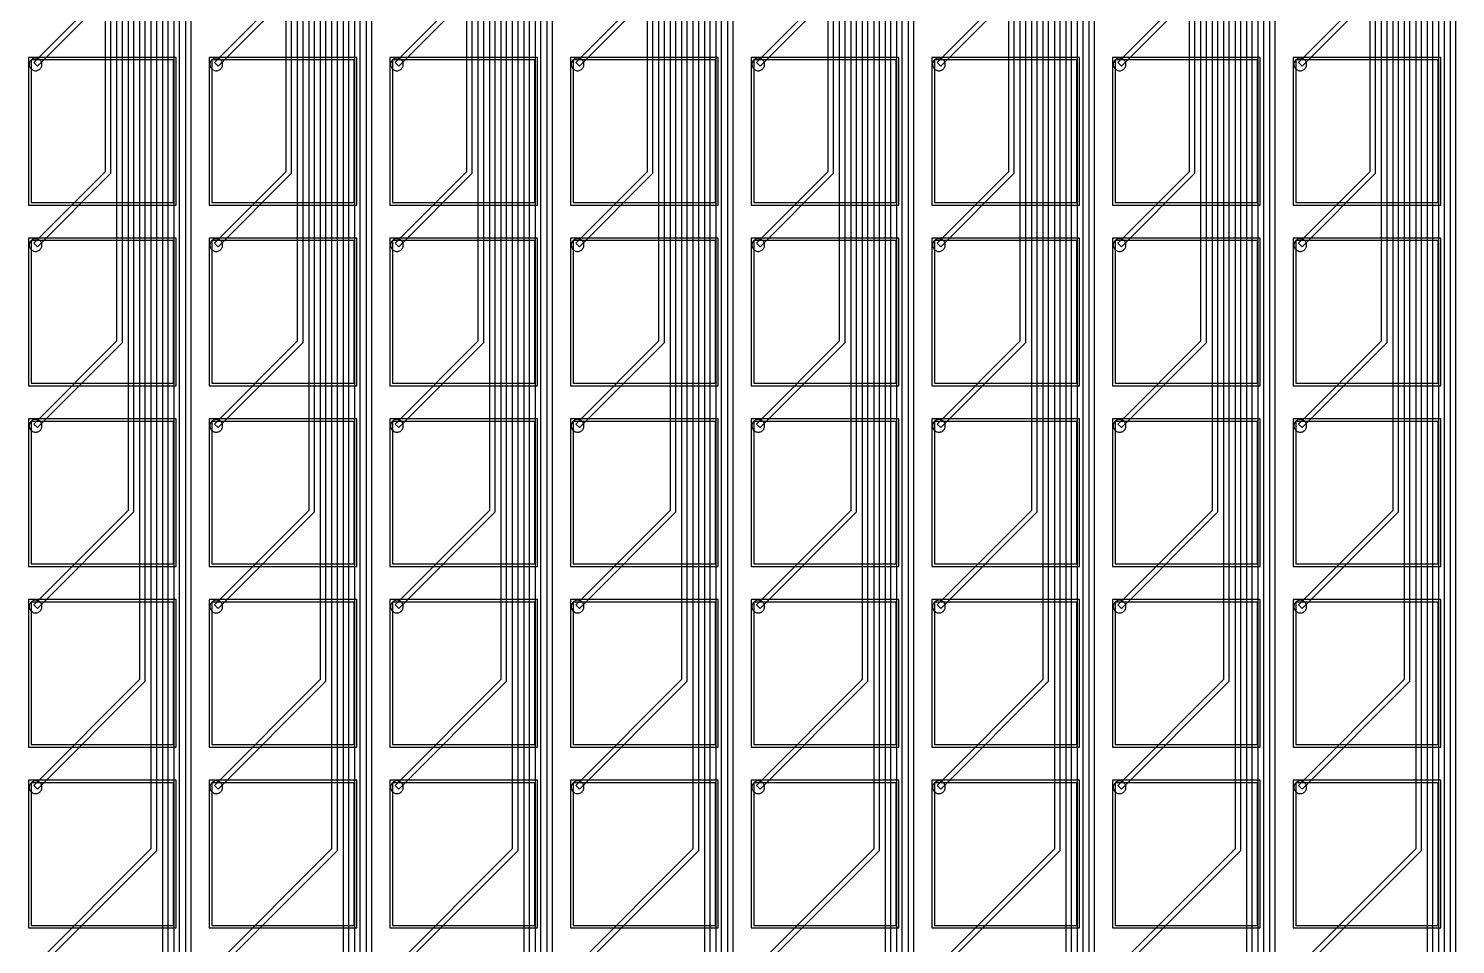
# Model space of a CAD drawing. Header units: metres. Extents: x -515 to 4265, y 201 to 1873.
# Drawn here: x 71 to 632, y 798 to 1158 of the extents above; entities that cross this region are included whole.
import ezdxf

# ---------------------------------------------------------------- set-up
doc = ezdxf.new("R2010")
doc.units = ezdxf.units.M
for name, color, linetype in [('Etching', 1, 'CONTINUOUS'), ('EtchingPad', 2, 'CONTINUOUS'), ('Metal1', 4, 'CONTINUOUS'), ('Metal2', 3, 'CONTINUOUS')]:
    doc.layers.add(name, color=color, linetype=linetype)

msp = doc.modelspace()

# ---------------------------------------------------------------- linework, layer by layer
at = {"layer": 'Etching'}
for points in [[(76.25, 1144.25), (76.23, 1144.58), (76.16, 1144.9), (76.06, 1145.21), (75.92, 1145.5), (75.73, 1145.77), (75.52, 1146.02), (75.27, 1146.23), (75, 1146.42), (74.71, 1146.56), (74.4, 1146.66), (74.08, 1146.73), (73.75, 1146.75), (73.42, 1146.73), (73.1, 1146.66), (72.79, 1146.56), (72.5, 1146.42), (72.23, 1146.23), (71.98, 1146.02), (71.77, 1145.77), (71.58, 1145.5), (71.44, 1145.21), (71.34, 1144.9), (71.27, 1144.58), (71.25, 1144.25), (71.27, 1143.92), (71.34, 1143.6), (71.44, 1143.29), (71.58, 1143), (71.77, 1142.73), (71.98, 1142.48), (72.23, 1142.27), (72.5, 1142.08), (72.79, 1141.94), (73.1, 1141.84), (73.42, 1141.77), (73.75, 1141.75), (74.08, 1141.77), (74.4, 1141.84), (74.71, 1141.94), (75, 1142.08), (75.27, 1142.27), (75.52, 1142.48), (75.73, 1142.73), (75.92, 1143), (76.06, 1143.29), (76.16, 1143.6), (76.23, 1143.92), (76.25, 1144.25)], [(147.25, 1144.25), (147.23, 1144.58), (147.16, 1144.9), (147.06, 1145.21), (146.92, 1145.5), (146.73, 1145.77), (146.52, 1146.02), (146.27, 1146.23), (146, 1146.42), (145.71, 1146.56), (145.4, 1146.66), (145.08, 1146.73), (144.75, 1146.75), (144.42, 1146.73), (144.1, 1146.66), (143.79, 1146.56), (143.5, 1146.42), (143.23, 1146.23), (142.98, 1146.02), (142.77, 1145.77), (142.58, 1145.5), (142.44, 1145.21), (142.34, 1144.9), (142.27, 1144.58), (142.25, 1144.25), (142.27, 1143.92), (142.34, 1143.6), (142.44, 1143.29), (142.58, 1143), (142.77, 1142.73), (142.98, 1142.48), (143.23, 1142.27), (143.5, 1142.08), (143.79, 1141.94), (144.1, 1141.84), (144.42, 1141.77), (144.75, 1141.75), (145.08, 1141.77), (145.4, 1141.84), (145.71, 1141.94), (146, 1142.08), (146.27, 1142.27), (146.52, 1142.48), (146.73, 1142.73), (146.92, 1143), (147.06, 1143.29), (147.16, 1143.6), (147.23, 1143.92), (147.25, 1144.25)], [(218.25, 1144.25), (218.23, 1144.58), (218.16, 1144.9), (218.06, 1145.21), (217.92, 1145.5), (217.73, 1145.77), (217.52, 1146.02), (217.27, 1146.23), (217, 1146.42), (216.71, 1146.56), (216.4, 1146.66), (216.08, 1146.73), (215.75, 1146.75), (215.42, 1146.73), (215.1, 1146.66), (214.79, 1146.56), (214.5, 1146.42), (214.23, 1146.23), (213.98, 1146.02), (213.77, 1145.77), (213.58, 1145.5), (213.44, 1145.21), (213.34, 1144.9), (213.27, 1144.58), (213.25, 1144.25), (213.27, 1143.92), (213.34, 1143.6), (213.44, 1143.29), (213.58, 1143), (213.77, 1142.73), (213.98, 1142.48), (214.23, 1142.27), (214.5, 1142.08), (214.79, 1141.94), (215.1, 1141.84), (215.42, 1141.77), (215.75, 1141.75), (216.08, 1141.77), (216.4, 1141.84), (216.71, 1141.94), (217, 1142.08), (217.27, 1142.27), (217.52, 1142.48), (217.73, 1142.73), (217.92, 1143), (218.06, 1143.29), (218.16, 1143.6), (218.23, 1143.92), (218.25, 1144.25)], [(289.25, 1144.25), (289.23, 1144.58), (289.16, 1144.9), (289.06, 1145.21), (288.92, 1145.5), (288.73, 1145.77), (288.52, 1146.02), (288.27, 1146.23), (288, 1146.42), (287.71, 1146.56), (287.4, 1146.66), (287.08, 1146.73), (286.75, 1146.75), (286.42, 1146.73), (286.1, 1146.66), (285.79, 1146.56), (285.5, 1146.42), (285.23, 1146.23), (284.98, 1146.02), (284.77, 1145.77), (284.58, 1145.5), (284.44, 1145.21), (284.34, 1144.9), (284.27, 1144.58), (284.25, 1144.25), (284.27, 1143.92), (284.34, 1143.6), (284.44, 1143.29), (284.58, 1143), (284.77, 1142.73), (284.98, 1142.48), (285.23, 1142.27), (285.5, 1142.08), (285.79, 1141.94), (286.1, 1141.84), (286.42, 1141.77), (286.75, 1141.75), (287.08, 1141.77), (287.4, 1141.84), (287.71, 1141.94), (288, 1142.08), (288.27, 1142.27), (288.52, 1142.48), (288.73, 1142.73), (288.92, 1143), (289.06, 1143.29), (289.16, 1143.6), (289.23, 1143.92), (289.25, 1144.25)], [(360.25, 1144.25), (360.23, 1144.58), (360.16, 1144.9), (360.06, 1145.21), (359.92, 1145.5), (359.73, 1145.77), (359.52, 1146.02), (359.27, 1146.23), (359, 1146.42), (358.71, 1146.56), (358.4, 1146.66), (358.08, 1146.73), (357.75, 1146.75), (357.42, 1146.73), (357.1, 1146.66), (356.79, 1146.56), (356.5, 1146.42), (356.23, 1146.23), (355.98, 1146.02), (355.77, 1145.77), (355.58, 1145.5), (355.44, 1145.21), (355.34, 1144.9), (355.27, 1144.58), (355.25, 1144.25), (355.27, 1143.92), (355.34, 1143.6), (355.44, 1143.29), (355.58, 1143), (355.77, 1142.73), (355.98, 1142.48), (356.23, 1142.27), (356.5, 1142.08), (356.79, 1141.94), (357.1, 1141.84), (357.42, 1141.77), (357.75, 1141.75), (358.08, 1141.77), (358.4, 1141.84), (358.71, 1141.94), (359, 1142.08), (359.27, 1142.27), (359.52, 1142.48), (359.73, 1142.73), (359.92, 1143), (360.06, 1143.29), (360.16, 1143.6), (360.23, 1143.92), (360.25, 1144.25)], [(431.25, 1144.25), (431.23, 1144.58), (431.16, 1144.9), (431.06, 1145.21), (430.92, 1145.5), (430.73, 1145.77), (430.52, 1146.02), (430.27, 1146.23), (430, 1146.42), (429.71, 1146.56), (429.4, 1146.66), (429.08, 1146.73), (428.75, 1146.75), (428.42, 1146.73), (428.1, 1146.66), (427.79, 1146.56), (427.5, 1146.42), (427.23, 1146.23), (426.98, 1146.02), (426.77, 1145.77), (426.58, 1145.5), (426.44, 1145.21), (426.34, 1144.9), (426.27, 1144.58), (426.25, 1144.25), (426.27, 1143.92), (426.34, 1143.6), (426.44, 1143.29), (426.58, 1143), (426.77, 1142.73), (426.98, 1142.48), (427.23, 1142.27), (427.5, 1142.08), (427.79, 1141.94), (428.1, 1141.84), (428.42, 1141.77), (428.75, 1141.75), (429.08, 1141.77), (429.4, 1141.84), (429.71, 1141.94), (430, 1142.08), (430.27, 1142.27), (430.52, 1142.48), (430.73, 1142.73), (430.92, 1143), (431.06, 1143.29), (431.16, 1143.6), (431.23, 1143.92), (431.25, 1144.25)], [(502.25, 1144.25), (502.23, 1144.58), (502.16, 1144.9), (502.06, 1145.21), (501.92, 1145.5), (501.73, 1145.77), (501.52, 1146.02), (501.27, 1146.23), (501, 1146.42), (500.71, 1146.56), (500.4, 1146.66), (500.08, 1146.73), (499.75, 1146.75), (499.42, 1146.73), (499.1, 1146.66), (498.79, 1146.56), (498.5, 1146.42), (498.23, 1146.23), (497.98, 1146.02), (497.77, 1145.77), (497.58, 1145.5), (497.44, 1145.21), (497.34, 1144.9), (497.27, 1144.58), (497.25, 1144.25), (497.27, 1143.92), (497.34, 1143.6), (497.44, 1143.29), (497.58, 1143), (497.77, 1142.73), (497.98, 1142.48), (498.23, 1142.27), (498.5, 1142.08), (498.79, 1141.94), (499.1, 1141.84), (499.42, 1141.77), (499.75, 1141.75), (500.08, 1141.77), (500.4, 1141.84), (500.71, 1141.94), (501, 1142.08), (501.27, 1142.27), (501.52, 1142.48), (501.73, 1142.73), (501.92, 1143), (502.06, 1143.29), (502.16, 1143.6), (502.23, 1143.92), (502.25, 1144.25)], [(573.25, 1144.25), (573.23, 1144.58), (573.16, 1144.9), (573.06, 1145.21), (572.92, 1145.5), (572.73, 1145.77), (572.52, 1146.02), (572.27, 1146.23), (572, 1146.42), (571.71, 1146.56), (571.4, 1146.66), (571.08, 1146.73), (570.75, 1146.75), (570.42, 1146.73), (570.1, 1146.66), (569.79, 1146.56), (569.5, 1146.42), (569.23, 1146.23), (568.98, 1146.02), (568.77, 1145.77), (568.58, 1145.5), (568.44, 1145.21), (568.34, 1144.9), (568.27, 1144.58), (568.25, 1144.25), (568.27, 1143.92), (568.34, 1143.6), (568.44, 1143.29), (568.58, 1143), (568.77, 1142.73), (568.98, 1142.48), (569.23, 1142.27), (569.5, 1142.08), (569.79, 1141.94), (570.1, 1141.84), (570.42, 1141.77), (570.75, 1141.75), (571.08, 1141.77), (571.4, 1141.84), (571.71, 1141.94), (572, 1142.08), (572.27, 1142.27), (572.52, 1142.48), (572.73, 1142.73), (572.92, 1143), (573.06, 1143.29), (573.16, 1143.6), (573.23, 1143.92), (573.25, 1144.25)], [(76.25, 1073.25), (76.23, 1073.58), (76.16, 1073.9), (76.06, 1074.21), (75.92, 1074.5), (75.73, 1074.77), (75.52, 1075.02), (75.27, 1075.23), (75, 1075.42), (74.71, 1075.56), (74.4, 1075.66), (74.08, 1075.73), (73.75, 1075.75), (73.42, 1075.73), (73.1, 1075.66), (72.79, 1075.56), (72.5, 1075.42), (72.23, 1075.23), (71.98, 1075.02), (71.77, 1074.77), (71.58, 1074.5), (71.44, 1074.21), (71.34, 1073.9), (71.27, 1073.58), (71.25, 1073.25), (71.27, 1072.92), (71.34, 1072.6), (71.44, 1072.29), (71.58, 1072), (71.77, 1071.73), (71.98, 1071.48), (72.23, 1071.27), (72.5, 1071.08), (72.79, 1070.94), (73.1, 1070.84), (73.42, 1070.77), (73.75, 1070.75), (74.08, 1070.77), (74.4, 1070.84), (74.71, 1070.94), (75, 1071.08), (75.27, 1071.27), (75.52, 1071.48), (75.73, 1071.73), (75.92, 1072), (76.06, 1072.29), (76.16, 1072.6), (76.23, 1072.92), (76.25, 1073.25)], [(147.25, 1073.25), (147.23, 1073.58), (147.16, 1073.9), (147.06, 1074.21), (146.92, 1074.5), (146.73, 1074.77), (146.52, 1075.02), (146.27, 1075.23), (146, 1075.42), (145.71, 1075.56), (145.4, 1075.66), (145.08, 1075.73), (144.75, 1075.75), (144.42, 1075.73), (144.1, 1075.66), (143.79, 1075.56), (143.5, 1075.42), (143.23, 1075.23), (142.98, 1075.02), (142.77, 1074.77), (142.58, 1074.5), (142.44, 1074.21), (142.34, 1073.9), (142.27, 1073.58), (142.25, 1073.25), (142.27, 1072.92), (142.34, 1072.6), (142.44, 1072.29), (142.58, 1072), (142.77, 1071.73), (142.98, 1071.48), (143.23, 1071.27), (143.5, 1071.08), (143.79, 1070.94), (144.1, 1070.84), (144.42, 1070.77), (144.75, 1070.75), (145.08, 1070.77), (145.4, 1070.84), (145.71, 1070.94), (146, 1071.08), (146.27, 1071.27), (146.52, 1071.48), (146.73, 1071.73), (146.92, 1072), (147.06, 1072.29), (147.16, 1072.6), (147.23, 1072.92), (147.25, 1073.25)], [(218.25, 1073.25), (218.23, 1073.58), (218.16, 1073.9), (218.06, 1074.21), (217.92, 1074.5), (217.73, 1074.77), (217.52, 1075.02), (217.27, 1075.23), (217, 1075.42), (216.71, 1075.56), (216.4, 1075.66), (216.08, 1075.73), (215.75, 1075.75), (215.42, 1075.73), (215.1, 1075.66), (214.79, 1075.56), (214.5, 1075.42), (214.23, 1075.23), (213.98, 1075.02), (213.77, 1074.77), (213.58, 1074.5), (213.44, 1074.21), (213.34, 1073.9), (213.27, 1073.58), (213.25, 1073.25), (213.27, 1072.92), (213.34, 1072.6), (213.44, 1072.29), (213.58, 1072), (213.77, 1071.73), (213.98, 1071.48), (214.23, 1071.27), (214.5, 1071.08), (214.79, 1070.94), (215.1, 1070.84), (215.42, 1070.77), (215.75, 1070.75), (216.08, 1070.77), (216.4, 1070.84), (216.71, 1070.94), (217, 1071.08), (217.27, 1071.27), (217.52, 1071.48), (217.73, 1071.73), (217.92, 1072), (218.06, 1072.29), (218.16, 1072.6), (218.23, 1072.92), (218.25, 1073.25)], [(289.25, 1073.25), (289.23, 1073.58), (289.16, 1073.9), (289.06, 1074.21), (288.92, 1074.5), (288.73, 1074.77), (288.52, 1075.02), (288.27, 1075.23), (288, 1075.42), (287.71, 1075.56), (287.4, 1075.66), (287.08, 1075.73), (286.75, 1075.75), (286.42, 1075.73), (286.1, 1075.66), (285.79, 1075.56), (285.5, 1075.42), (285.23, 1075.23), (284.98, 1075.02), (284.77, 1074.77), (284.58, 1074.5), (284.44, 1074.21), (284.34, 1073.9), (284.27, 1073.58), (284.25, 1073.25), (284.27, 1072.92), (284.34, 1072.6), (284.44, 1072.29), (284.58, 1072), (284.77, 1071.73), (284.98, 1071.48), (285.23, 1071.27), (285.5, 1071.08), (285.79, 1070.94), (286.1, 1070.84), (286.42, 1070.77), (286.75, 1070.75), (287.08, 1070.77), (287.4, 1070.84), (287.71, 1070.94), (288, 1071.08), (288.27, 1071.27), (288.52, 1071.48), (288.73, 1071.73), (288.92, 1072), (289.06, 1072.29), (289.16, 1072.6), (289.23, 1072.92), (289.25, 1073.25)], [(360.25, 1073.25), (360.23, 1073.58), (360.16, 1073.9), (360.06, 1074.21), (359.92, 1074.5), (359.73, 1074.77), (359.52, 1075.02), (359.27, 1075.23), (359, 1075.42), (358.71, 1075.56), (358.4, 1075.66), (358.08, 1075.73), (357.75, 1075.75), (357.42, 1075.73), (357.1, 1075.66), (356.79, 1075.56), (356.5, 1075.42), (356.23, 1075.23), (355.98, 1075.02), (355.77, 1074.77), (355.58, 1074.5), (355.44, 1074.21), (355.34, 1073.9), (355.27, 1073.58), (355.25, 1073.25), (355.27, 1072.92), (355.34, 1072.6), (355.44, 1072.29), (355.58, 1072), (355.77, 1071.73), (355.98, 1071.48), (356.23, 1071.27), (356.5, 1071.08), (356.79, 1070.94), (357.1, 1070.84), (357.42, 1070.77), (357.75, 1070.75), (358.08, 1070.77), (358.4, 1070.84), (358.71, 1070.94), (359, 1071.08), (359.27, 1071.27), (359.52, 1071.48), (359.73, 1071.73), (359.92, 1072), (360.06, 1072.29), (360.16, 1072.6), (360.23, 1072.92), (360.25, 1073.25)], [(431.25, 1073.25), (431.23, 1073.58), (431.16, 1073.9), (431.06, 1074.21), (430.92, 1074.5), (430.73, 1074.77), (430.52, 1075.02), (430.27, 1075.23), (430, 1075.42), (429.71, 1075.56), (429.4, 1075.66), (429.08, 1075.73), (428.75, 1075.75), (428.42, 1075.73), (428.1, 1075.66), (427.79, 1075.56), (427.5, 1075.42), (427.23, 1075.23), (426.98, 1075.02), (426.77, 1074.77), (426.58, 1074.5), (426.44, 1074.21), (426.34, 1073.9), (426.27, 1073.58), (426.25, 1073.25), (426.27, 1072.92), (426.34, 1072.6), (426.44, 1072.29), (426.58, 1072), (426.77, 1071.73), (426.98, 1071.48), (427.23, 1071.27), (427.5, 1071.08), (427.79, 1070.94), (428.1, 1070.84), (428.42, 1070.77), (428.75, 1070.75), (429.08, 1070.77), (429.4, 1070.84), (429.71, 1070.94), (430, 1071.08), (430.27, 1071.27), (430.52, 1071.48), (430.73, 1071.73), (430.92, 1072), (431.06, 1072.29), (431.16, 1072.6), (431.23, 1072.92), (431.25, 1073.25)], [(502.25, 1073.25), (502.23, 1073.58), (502.16, 1073.9), (502.06, 1074.21), (501.92, 1074.5), (501.73, 1074.77), (501.52, 1075.02), (501.27, 1075.23), (501, 1075.42), (500.71, 1075.56), (500.4, 1075.66), (500.08, 1075.73), (499.75, 1075.75), (499.42, 1075.73), (499.1, 1075.66), (498.79, 1075.56), (498.5, 1075.42), (498.23, 1075.23), (497.98, 1075.02), (497.77, 1074.77), (497.58, 1074.5), (497.44, 1074.21), (497.34, 1073.9), (497.27, 1073.58), (497.25, 1073.25), (497.27, 1072.92), (497.34, 1072.6), (497.44, 1072.29), (497.58, 1072), (497.77, 1071.73), (497.98, 1071.48), (498.23, 1071.27), (498.5, 1071.08), (498.79, 1070.94), (499.1, 1070.84), (499.42, 1070.77), (499.75, 1070.75), (500.08, 1070.77), (500.4, 1070.84), (500.71, 1070.94), (501, 1071.08), (501.27, 1071.27), (501.52, 1071.48), (501.73, 1071.73), (501.92, 1072), (502.06, 1072.29), (502.16, 1072.6), (502.23, 1072.92), (502.25, 1073.25)], [(573.25, 1073.25), (573.23, 1073.58), (573.16, 1073.9), (573.06, 1074.21), (572.92, 1074.5), (572.73, 1074.77), (572.52, 1075.02), (572.27, 1075.23), (572, 1075.42), (571.71, 1075.56), (571.4, 1075.66), (571.08, 1075.73), (570.75, 1075.75), (570.42, 1075.73), (570.1, 1075.66), (569.79, 1075.56), (569.5, 1075.42), (569.23, 1075.23), (568.98, 1075.02), (568.77, 1074.77), (568.58, 1074.5), (568.44, 1074.21), (568.34, 1073.9), (568.27, 1073.58), (568.25, 1073.25), (568.27, 1072.92), (568.34, 1072.6), (568.44, 1072.29), (568.58, 1072), (568.77, 1071.73), (568.98, 1071.48), (569.23, 1071.27), (569.5, 1071.08), (569.79, 1070.94), (570.1, 1070.84), (570.42, 1070.77), (570.75, 1070.75), (571.08, 1070.77), (571.4, 1070.84), (571.71, 1070.94), (572, 1071.08), (572.27, 1071.27), (572.52, 1071.48), (572.73, 1071.73), (572.92, 1072), (573.06, 1072.29), (573.16, 1072.6), (573.23, 1072.92), (573.25, 1073.25)], [(76.25, 1002.25), (76.23, 1002.58), (76.16, 1002.9), (76.06, 1003.21), (75.92, 1003.5), (75.73, 1003.77), (75.52, 1004.02), (75.27, 1004.23), (75, 1004.42), (74.71, 1004.56), (74.4, 1004.66), (74.08, 1004.73), (73.75, 1004.75), (73.42, 1004.73), (73.1, 1004.66), (72.79, 1004.56), (72.5, 1004.42), (72.23, 1004.23), (71.98, 1004.02), (71.77, 1003.77), (71.58, 1003.5), (71.44, 1003.21), (71.34, 1002.9), (71.27, 1002.58), (71.25, 1002.25), (71.27, 1001.92), (71.34, 1001.6), (71.44, 1001.29), (71.58, 1001), (71.77, 1000.73), (71.98, 1000.48), (72.23, 1000.27), (72.5, 1000.08), (72.79, 999.94), (73.1, 999.84), (73.42, 999.77), (73.75, 999.75), (74.08, 999.77), (74.4, 999.84), (74.71, 999.94), (75, 1000.08), (75.27, 1000.27), (75.52, 1000.48), (75.73, 1000.73), (75.92, 1001), (76.06, 1001.29), (76.16, 1001.6), (76.23, 1001.92), (76.25, 1002.25)], [(147.25, 1002.25), (147.23, 1002.58), (147.16, 1002.9), (147.06, 1003.21), (146.92, 1003.5), (146.73, 1003.77), (146.52, 1004.02), (146.27, 1004.23), (146, 1004.42), (145.71, 1004.56), (145.4, 1004.66), (145.08, 1004.73), (144.75, 1004.75), (144.42, 1004.73), (144.1, 1004.66), (143.79, 1004.56), (143.5, 1004.42), (143.23, 1004.23), (142.98, 1004.02), (142.77, 1003.77), (142.58, 1003.5), (142.44, 1003.21), (142.34, 1002.9), (142.27, 1002.58), (142.25, 1002.25), (142.27, 1001.92), (142.34, 1001.6), (142.44, 1001.29), (142.58, 1001), (142.77, 1000.73), (142.98, 1000.48), (143.23, 1000.27), (143.5, 1000.08), (143.79, 999.94), (144.1, 999.84), (144.42, 999.77), (144.75, 999.75), (145.08, 999.77), (145.4, 999.84), (145.71, 999.94), (146, 1000.08), (146.27, 1000.27), (146.52, 1000.48), (146.73, 1000.73), (146.92, 1001), (147.06, 1001.29), (147.16, 1001.6), (147.23, 1001.92), (147.25, 1002.25)], [(218.25, 1002.25), (218.23, 1002.58), (218.16, 1002.9), (218.06, 1003.21), (217.92, 1003.5), (217.73, 1003.77), (217.52, 1004.02), (217.27, 1004.23), (217, 1004.42), (216.71, 1004.56), (216.4, 1004.66), (216.08, 1004.73), (215.75, 1004.75), (215.42, 1004.73), (215.1, 1004.66), (214.79, 1004.56), (214.5, 1004.42), (214.23, 1004.23), (213.98, 1004.02), (213.77, 1003.77), (213.58, 1003.5), (213.44, 1003.21), (213.34, 1002.9), (213.27, 1002.58), (213.25, 1002.25), (213.27, 1001.92), (213.34, 1001.6), (213.44, 1001.29), (213.58, 1001), (213.77, 1000.73), (213.98, 1000.48), (214.23, 1000.27), (214.5, 1000.08), (214.79, 999.94), (215.1, 999.84), (215.42, 999.77), (215.75, 999.75), (216.08, 999.77), (216.4, 999.84), (216.71, 999.94), (217, 1000.08), (217.27, 1000.27), (217.52, 1000.48), (217.73, 1000.73), (217.92, 1001), (218.06, 1001.29), (218.16, 1001.6), (218.23, 1001.92), (218.25, 1002.25)], [(289.25, 1002.25), (289.23, 1002.58), (289.16, 1002.9), (289.06, 1003.21), (288.92, 1003.5), (288.73, 1003.77), (288.52, 1004.02), (288.27, 1004.23), (288, 1004.42), (287.71, 1004.56), (287.4, 1004.66), (287.08, 1004.73), (286.75, 1004.75), (286.42, 1004.73), (286.1, 1004.66), (285.79, 1004.56), (285.5, 1004.42), (285.23, 1004.23), (284.98, 1004.02), (284.77, 1003.77), (284.58, 1003.5), (284.44, 1003.21), (284.34, 1002.9), (284.27, 1002.58), (284.25, 1002.25), (284.27, 1001.92), (284.34, 1001.6), (284.44, 1001.29), (284.58, 1001), (284.77, 1000.73), (284.98, 1000.48), (285.23, 1000.27), (285.5, 1000.08), (285.79, 999.94), (286.1, 999.84), (286.42, 999.77), (286.75, 999.75), (287.08, 999.77), (287.4, 999.84), (287.71, 999.94), (288, 1000.08), (288.27, 1000.27), (288.52, 1000.48), (288.73, 1000.73), (288.92, 1001), (289.06, 1001.29), (289.16, 1001.6), (289.23, 1001.92), (289.25, 1002.25)], [(360.25, 1002.25), (360.23, 1002.58), (360.16, 1002.9), (360.06, 1003.21), (359.92, 1003.5), (359.73, 1003.77), (359.52, 1004.02), (359.27, 1004.23), (359, 1004.42), (358.71, 1004.56), (358.4, 1004.66), (358.08, 1004.73), (357.75, 1004.75), (357.42, 1004.73), (357.1, 1004.66), (356.79, 1004.56), (356.5, 1004.42), (356.23, 1004.23), (355.98, 1004.02), (355.77, 1003.77), (355.58, 1003.5), (355.44, 1003.21), (355.34, 1002.9), (355.27, 1002.58), (355.25, 1002.25), (355.27, 1001.92), (355.34, 1001.6), (355.44, 1001.29), (355.58, 1001), (355.77, 1000.73), (355.98, 1000.48), (356.23, 1000.27), (356.5, 1000.08), (356.79, 999.94), (357.1, 999.84), (357.42, 999.77), (357.75, 999.75), (358.08, 999.77), (358.4, 999.84), (358.71, 999.94), (359, 1000.08), (359.27, 1000.27), (359.52, 1000.48), (359.73, 1000.73), (359.92, 1001), (360.06, 1001.29), (360.16, 1001.6), (360.23, 1001.92), (360.25, 1002.25)], [(431.25, 1002.25), (431.23, 1002.58), (431.16, 1002.9), (431.06, 1003.21), (430.92, 1003.5), (430.73, 1003.77), (430.52, 1004.02), (430.27, 1004.23), (430, 1004.42), (429.71, 1004.56), (429.4, 1004.66), (429.08, 1004.73), (428.75, 1004.75), (428.42, 1004.73), (428.1, 1004.66), (427.79, 1004.56), (427.5, 1004.42), (427.23, 1004.23), (426.98, 1004.02), (426.77, 1003.77), (426.58, 1003.5), (426.44, 1003.21), (426.34, 1002.9), (426.27, 1002.58), (426.25, 1002.25), (426.27, 1001.92), (426.34, 1001.6), (426.44, 1001.29), (426.58, 1001), (426.77, 1000.73), (426.98, 1000.48), (427.23, 1000.27), (427.5, 1000.08), (427.79, 999.94), (428.1, 999.84), (428.42, 999.77), (428.75, 999.75), (429.08, 999.77), (429.4, 999.84), (429.71, 999.94), (430, 1000.08), (430.27, 1000.27), (430.52, 1000.48), (430.73, 1000.73), (430.92, 1001), (431.06, 1001.29), (431.16, 1001.6), (431.23, 1001.92), (431.25, 1002.25)], [(502.25, 1002.25), (502.23, 1002.58), (502.16, 1002.9), (502.06, 1003.21), (501.92, 1003.5), (501.73, 1003.77), (501.52, 1004.02), (501.27, 1004.23), (501, 1004.42), (500.71, 1004.56), (500.4, 1004.66), (500.08, 1004.73), (499.75, 1004.75), (499.42, 1004.73), (499.1, 1004.66), (498.79, 1004.56), (498.5, 1004.42), (498.23, 1004.23), (497.98, 1004.02), (497.77, 1003.77), (497.58, 1003.5), (497.44, 1003.21), (497.34, 1002.9), (497.27, 1002.58), (497.25, 1002.25), (497.27, 1001.92), (497.34, 1001.6), (497.44, 1001.29), (497.58, 1001), (497.77, 1000.73), (497.98, 1000.48), (498.23, 1000.27), (498.5, 1000.08), (498.79, 999.94), (499.1, 999.84), (499.42, 999.77), (499.75, 999.75), (500.08, 999.77), (500.4, 999.84), (500.71, 999.94), (501, 1000.08), (501.27, 1000.27), (501.52, 1000.48), (501.73, 1000.73), (501.92, 1001), (502.06, 1001.29), (502.16, 1001.6), (502.23, 1001.92), (502.25, 1002.25)], [(573.25, 1002.25), (573.23, 1002.58), (573.16, 1002.9), (573.06, 1003.21), (572.92, 1003.5), (572.73, 1003.77), (572.52, 1004.02), (572.27, 1004.23), (572, 1004.42), (571.71, 1004.56), (571.4, 1004.66), (571.08, 1004.73), (570.75, 1004.75), (570.42, 1004.73), (570.1, 1004.66), (569.79, 1004.56), (569.5, 1004.42), (569.23, 1004.23), (568.98, 1004.02), (568.77, 1003.77), (568.58, 1003.5), (568.44, 1003.21), (568.34, 1002.9), (568.27, 1002.58), (568.25, 1002.25), (568.27, 1001.92), (568.34, 1001.6), (568.44, 1001.29), (568.58, 1001), (568.77, 1000.73), (568.98, 1000.48), (569.23, 1000.27), (569.5, 1000.08), (569.79, 999.94), (570.1, 999.84), (570.42, 999.77), (570.75, 999.75), (571.08, 999.77), (571.4, 999.84), (571.71, 999.94), (572, 1000.08), (572.27, 1000.27), (572.52, 1000.48), (572.73, 1000.73), (572.92, 1001), (573.06, 1001.29), (573.16, 1001.6), (573.23, 1001.92), (573.25, 1002.25)], [(76.25, 931.25), (76.23, 931.58), (76.16, 931.9), (76.06, 932.21), (75.92, 932.5), (75.73, 932.77), (75.52, 933.02), (75.27, 933.23), (75, 933.42), (74.71, 933.56), (74.4, 933.66), (74.08, 933.73), (73.75, 933.75), (73.42, 933.73), (73.1, 933.66), (72.79, 933.56), (72.5, 933.42), (72.23, 933.23), (71.98, 933.02), (71.77, 932.77), (71.58, 932.5), (71.44, 932.21), (71.34, 931.9), (71.27, 931.58), (71.25, 931.25), (71.27, 930.92), (71.34, 930.6), (71.44, 930.29), (71.58, 930), (71.77, 929.73), (71.98, 929.48), (72.23, 929.27), (72.5, 929.08), (72.79, 928.94), (73.1, 928.84), (73.42, 928.77), (73.75, 928.75), (74.08, 928.77), (74.4, 928.84), (74.71, 928.94), (75, 929.08), (75.27, 929.27), (75.52, 929.48), (75.73, 929.73), (75.92, 930), (76.06, 930.29), (76.16, 930.6), (76.23, 930.92), (76.25, 931.25)], [(147.25, 931.25), (147.23, 931.58), (147.16, 931.9), (147.06, 932.21), (146.92, 932.5), (146.73, 932.77), (146.52, 933.02), (146.27, 933.23), (146, 933.42), (145.71, 933.56), (145.4, 933.66), (145.08, 933.73), (144.75, 933.75), (144.42, 933.73), (144.1, 933.66), (143.79, 933.56), (143.5, 933.42), (143.23, 933.23), (142.98, 933.02), (142.77, 932.77), (142.58, 932.5), (142.44, 932.21), (142.34, 931.9), (142.27, 931.58), (142.25, 931.25), (142.27, 930.92), (142.34, 930.6), (142.44, 930.29), (142.58, 930), (142.77, 929.73), (142.98, 929.48), (143.23, 929.27), (143.5, 929.08), (143.79, 928.94), (144.1, 928.84), (144.42, 928.77), (144.75, 928.75), (145.08, 928.77), (145.4, 928.84), (145.71, 928.94), (146, 929.08), (146.27, 929.27), (146.52, 929.48), (146.73, 929.73), (146.92, 930), (147.06, 930.29), (147.16, 930.6), (147.23, 930.92), (147.25, 931.25)], [(218.25, 931.25), (218.23, 931.58), (218.16, 931.9), (218.06, 932.21), (217.92, 932.5), (217.73, 932.77), (217.52, 933.02), (217.27, 933.23), (217, 933.42), (216.71, 933.56), (216.4, 933.66), (216.08, 933.73), (215.75, 933.75), (215.42, 933.73), (215.1, 933.66), (214.79, 933.56), (214.5, 933.42), (214.23, 933.23), (213.98, 933.02), (213.77, 932.77), (213.58, 932.5), (213.44, 932.21), (213.34, 931.9), (213.27, 931.58), (213.25, 931.25), (213.27, 930.92), (213.34, 930.6), (213.44, 930.29), (213.58, 930), (213.77, 929.73), (213.98, 929.48), (214.23, 929.27), (214.5, 929.08), (214.79, 928.94), (215.1, 928.84), (215.42, 928.77), (215.75, 928.75), (216.08, 928.77), (216.4, 928.84), (216.71, 928.94), (217, 929.08), (217.27, 929.27), (217.52, 929.48), (217.73, 929.73), (217.92, 930), (218.06, 930.29), (218.16, 930.6), (218.23, 930.92), (218.25, 931.25)], [(289.25, 931.25), (289.23, 931.58), (289.16, 931.9), (289.06, 932.21), (288.92, 932.5), (288.73, 932.77), (288.52, 933.02), (288.27, 933.23), (288, 933.42), (287.71, 933.56), (287.4, 933.66), (287.08, 933.73), (286.75, 933.75), (286.42, 933.73), (286.1, 933.66), (285.79, 933.56), (285.5, 933.42), (285.23, 933.23), (284.98, 933.02), (284.77, 932.77), (284.58, 932.5), (284.44, 932.21), (284.34, 931.9), (284.27, 931.58), (284.25, 931.25), (284.27, 930.92), (284.34, 930.6), (284.44, 930.29), (284.58, 930), (284.77, 929.73), (284.98, 929.48), (285.23, 929.27), (285.5, 929.08), (285.79, 928.94), (286.1, 928.84), (286.42, 928.77), (286.75, 928.75), (287.08, 928.77), (287.4, 928.84), (287.71, 928.94), (288, 929.08), (288.27, 929.27), (288.52, 929.48), (288.73, 929.73), (288.92, 930), (289.06, 930.29), (289.16, 930.6), (289.23, 930.92), (289.25, 931.25)], [(360.25, 931.25), (360.23, 931.58), (360.16, 931.9), (360.06, 932.21), (359.92, 932.5), (359.73, 932.77), (359.52, 933.02), (359.27, 933.23), (359, 933.42), (358.71, 933.56), (358.4, 933.66), (358.08, 933.73), (357.75, 933.75), (357.42, 933.73), (357.1, 933.66), (356.79, 933.56), (356.5, 933.42), (356.23, 933.23), (355.98, 933.02), (355.77, 932.77), (355.58, 932.5), (355.44, 932.21), (355.34, 931.9), (355.27, 931.58), (355.25, 931.25), (355.27, 930.92), (355.34, 930.6), (355.44, 930.29), (355.58, 930), (355.77, 929.73), (355.98, 929.48), (356.23, 929.27), (356.5, 929.08), (356.79, 928.94), (357.1, 928.84), (357.42, 928.77), (357.75, 928.75), (358.08, 928.77), (358.4, 928.84), (358.71, 928.94), (359, 929.08), (359.27, 929.27), (359.52, 929.48), (359.73, 929.73), (359.92, 930), (360.06, 930.29), (360.16, 930.6), (360.23, 930.92), (360.25, 931.25)], [(431.25, 931.25), (431.23, 931.58), (431.16, 931.9), (431.06, 932.21), (430.92, 932.5), (430.73, 932.77), (430.52, 933.02), (430.27, 933.23), (430, 933.42), (429.71, 933.56), (429.4, 933.66), (429.08, 933.73), (428.75, 933.75), (428.42, 933.73), (428.1, 933.66), (427.79, 933.56), (427.5, 933.42), (427.23, 933.23), (426.98, 933.02), (426.77, 932.77), (426.58, 932.5), (426.44, 932.21), (426.34, 931.9), (426.27, 931.58), (426.25, 931.25), (426.27, 930.92), (426.34, 930.6), (426.44, 930.29), (426.58, 930), (426.77, 929.73), (426.98, 929.48), (427.23, 929.27), (427.5, 929.08), (427.79, 928.94), (428.1, 928.84), (428.42, 928.77), (428.75, 928.75), (429.08, 928.77), (429.4, 928.84), (429.71, 928.94), (430, 929.08), (430.27, 929.27), (430.52, 929.48), (430.73, 929.73), (430.92, 930), (431.06, 930.29), (431.16, 930.6), (431.23, 930.92), (431.25, 931.25)], [(502.25, 931.25), (502.23, 931.58), (502.16, 931.9), (502.06, 932.21), (501.92, 932.5), (501.73, 932.77), (501.52, 933.02), (501.27, 933.23), (501, 933.42), (500.71, 933.56), (500.4, 933.66), (500.08, 933.73), (499.75, 933.75), (499.42, 933.73), (499.1, 933.66), (498.79, 933.56), (498.5, 933.42), (498.23, 933.23), (497.98, 933.02), (497.77, 932.77), (497.58, 932.5), (497.44, 932.21), (497.34, 931.9), (497.27, 931.58), (497.25, 931.25), (497.27, 930.92), (497.34, 930.6), (497.44, 930.29), (497.58, 930), (497.77, 929.73), (497.98, 929.48), (498.23, 929.27), (498.5, 929.08), (498.79, 928.94), (499.1, 928.84), (499.42, 928.77), (499.75, 928.75), (500.08, 928.77), (500.4, 928.84), (500.71, 928.94), (501, 929.08), (501.27, 929.27), (501.52, 929.48), (501.73, 929.73), (501.92, 930), (502.06, 930.29), (502.16, 930.6), (502.23, 930.92), (502.25, 931.25)], [(573.25, 931.25), (573.23, 931.58), (573.16, 931.9), (573.06, 932.21), (572.92, 932.5), (572.73, 932.77), (572.52, 933.02), (572.27, 933.23), (572, 933.42), (571.71, 933.56), (571.4, 933.66), (571.08, 933.73), (570.75, 933.75), (570.42, 933.73), (570.1, 933.66), (569.79, 933.56), (569.5, 933.42), (569.23, 933.23), (568.98, 933.02), (568.77, 932.77), (568.58, 932.5), (568.44, 932.21), (568.34, 931.9), (568.27, 931.58), (568.25, 931.25), (568.27, 930.92), (568.34, 930.6), (568.44, 930.29), (568.58, 930), (568.77, 929.73), (568.98, 929.48), (569.23, 929.27), (569.5, 929.08), (569.79, 928.94), (570.1, 928.84), (570.42, 928.77), (570.75, 928.75), (571.08, 928.77), (571.4, 928.84), (571.71, 928.94), (572, 929.08), (572.27, 929.27), (572.52, 929.48), (572.73, 929.73), (572.92, 930), (573.06, 930.29), (573.16, 930.6), (573.23, 930.92), (573.25, 931.25)], [(76.25, 860.25), (76.23, 860.58), (76.16, 860.9), (76.06, 861.21), (75.92, 861.5), (75.73, 861.77), (75.52, 862.02), (75.27, 862.23), (75, 862.42), (74.71, 862.56), (74.4, 862.66), (74.08, 862.73), (73.75, 862.75), (73.42, 862.73), (73.1, 862.66), (72.79, 862.56), (72.5, 862.42), (72.23, 862.23), (71.98, 862.02), (71.77, 861.77), (71.58, 861.5), (71.44, 861.21), (71.34, 860.9), (71.27, 860.58), (71.25, 860.25), (71.27, 859.92), (71.34, 859.6), (71.44, 859.29), (71.58, 859), (71.77, 858.73), (71.98, 858.48), (72.23, 858.27), (72.5, 858.08), (72.79, 857.94), (73.1, 857.84), (73.42, 857.77), (73.75, 857.75), (74.08, 857.77), (74.4, 857.84), (74.71, 857.94), (75, 858.08), (75.27, 858.27), (75.52, 858.48), (75.73, 858.73), (75.92, 859), (76.06, 859.29), (76.16, 859.6), (76.23, 859.92), (76.25, 860.25)], [(147.25, 860.25), (147.23, 860.58), (147.16, 860.9), (147.06, 861.21), (146.92, 861.5), (146.73, 861.77), (146.52, 862.02), (146.27, 862.23), (146, 862.42), (145.71, 862.56), (145.4, 862.66), (145.08, 862.73), (144.75, 862.75), (144.42, 862.73), (144.1, 862.66), (143.79, 862.56), (143.5, 862.42), (143.23, 862.23), (142.98, 862.02), (142.77, 861.77), (142.58, 861.5), (142.44, 861.21), (142.34, 860.9), (142.27, 860.58), (142.25, 860.25), (142.27, 859.92), (142.34, 859.6), (142.44, 859.29), (142.58, 859), (142.77, 858.73), (142.98, 858.48), (143.23, 858.27), (143.5, 858.08), (143.79, 857.94), (144.1, 857.84), (144.42, 857.77), (144.75, 857.75), (145.08, 857.77), (145.4, 857.84), (145.71, 857.94), (146, 858.08), (146.27, 858.27), (146.52, 858.48), (146.73, 858.73), (146.92, 859), (147.06, 859.29), (147.16, 859.6), (147.23, 859.92), (147.25, 860.25)], [(218.25, 860.25), (218.23, 860.58), (218.16, 860.9), (218.06, 861.21), (217.92, 861.5), (217.73, 861.77), (217.52, 862.02), (217.27, 862.23), (217, 862.42), (216.71, 862.56), (216.4, 862.66), (216.08, 862.73), (215.75, 862.75), (215.42, 862.73), (215.1, 862.66), (214.79, 862.56), (214.5, 862.42), (214.23, 862.23), (213.98, 862.02), (213.77, 861.77), (213.58, 861.5), (213.44, 861.21), (213.34, 860.9), (213.27, 860.58), (213.25, 860.25), (213.27, 859.92), (213.34, 859.6), (213.44, 859.29), (213.58, 859), (213.77, 858.73), (213.98, 858.48), (214.23, 858.27), (214.5, 858.08), (214.79, 857.94), (215.1, 857.84), (215.42, 857.77), (215.75, 857.75), (216.08, 857.77), (216.4, 857.84), (216.71, 857.94), (217, 858.08), (217.27, 858.27), (217.52, 858.48), (217.73, 858.73), (217.92, 859), (218.06, 859.29), (218.16, 859.6), (218.23, 859.92), (218.25, 860.25)], [(289.25, 860.25), (289.23, 860.58), (289.16, 860.9), (289.06, 861.21), (288.92, 861.5), (288.73, 861.77), (288.52, 862.02), (288.27, 862.23), (288, 862.42), (287.71, 862.56), (287.4, 862.66), (287.08, 862.73), (286.75, 862.75), (286.42, 862.73), (286.1, 862.66), (285.79, 862.56), (285.5, 862.42), (285.23, 862.23), (284.98, 862.02), (284.77, 861.77), (284.58, 861.5), (284.44, 861.21), (284.34, 860.9), (284.27, 860.58), (284.25, 860.25), (284.27, 859.92), (284.34, 859.6), (284.44, 859.29), (284.58, 859), (284.77, 858.73), (284.98, 858.48), (285.23, 858.27), (285.5, 858.08), (285.79, 857.94), (286.1, 857.84), (286.42, 857.77), (286.75, 857.75), (287.08, 857.77), (287.4, 857.84), (287.71, 857.94), (288, 858.08), (288.27, 858.27), (288.52, 858.48), (288.73, 858.73), (288.92, 859), (289.06, 859.29), (289.16, 859.6), (289.23, 859.92), (289.25, 860.25)], [(360.25, 860.25), (360.23, 860.58), (360.16, 860.9), (360.06, 861.21), (359.92, 861.5), (359.73, 861.77), (359.52, 862.02), (359.27, 862.23), (359, 862.42), (358.71, 862.56), (358.4, 862.66), (358.08, 862.73), (357.75, 862.75), (357.42, 862.73), (357.1, 862.66), (356.79, 862.56), (356.5, 862.42), (356.23, 862.23), (355.98, 862.02), (355.77, 861.77), (355.58, 861.5), (355.44, 861.21), (355.34, 860.9), (355.27, 860.58), (355.25, 860.25), (355.27, 859.92), (355.34, 859.6), (355.44, 859.29), (355.58, 859), (355.77, 858.73), (355.98, 858.48), (356.23, 858.27), (356.5, 858.08), (356.79, 857.94), (357.1, 857.84), (357.42, 857.77), (357.75, 857.75), (358.08, 857.77), (358.4, 857.84), (358.71, 857.94), (359, 858.08), (359.27, 858.27), (359.52, 858.48), (359.73, 858.73), (359.92, 859), (360.06, 859.29), (360.16, 859.6), (360.23, 859.92), (360.25, 860.25)], [(431.25, 860.25), (431.23, 860.58), (431.16, 860.9), (431.06, 861.21), (430.92, 861.5), (430.73, 861.77), (430.52, 862.02), (430.27, 862.23), (430, 862.42), (429.71, 862.56), (429.4, 862.66), (429.08, 862.73), (428.75, 862.75), (428.42, 862.73), (428.1, 862.66), (427.79, 862.56), (427.5, 862.42), (427.23, 862.23), (426.98, 862.02), (426.77, 861.77), (426.58, 861.5), (426.44, 861.21), (426.34, 860.9), (426.27, 860.58), (426.25, 860.25), (426.27, 859.92), (426.34, 859.6), (426.44, 859.29), (426.58, 859), (426.77, 858.73), (426.98, 858.48), (427.23, 858.27), (427.5, 858.08), (427.79, 857.94), (428.1, 857.84), (428.42, 857.77), (428.75, 857.75), (429.08, 857.77), (429.4, 857.84), (429.71, 857.94), (430, 858.08), (430.27, 858.27), (430.52, 858.48), (430.73, 858.73), (430.92, 859), (431.06, 859.29), (431.16, 859.6), (431.23, 859.92), (431.25, 860.25)], [(502.25, 860.25), (502.23, 860.58), (502.16, 860.9), (502.06, 861.21), (501.92, 861.5), (501.73, 861.77), (501.52, 862.02), (501.27, 862.23), (501, 862.42), (500.71, 862.56), (500.4, 862.66), (500.08, 862.73), (499.75, 862.75), (499.42, 862.73), (499.1, 862.66), (498.79, 862.56), (498.5, 862.42), (498.23, 862.23), (497.98, 862.02), (497.77, 861.77), (497.58, 861.5), (497.44, 861.21), (497.34, 860.9), (497.27, 860.58), (497.25, 860.25), (497.27, 859.92), (497.34, 859.6), (497.44, 859.29), (497.58, 859), (497.77, 858.73), (497.98, 858.48), (498.23, 858.27), (498.5, 858.08), (498.79, 857.94), (499.1, 857.84), (499.42, 857.77), (499.75, 857.75), (500.08, 857.77), (500.4, 857.84), (500.71, 857.94), (501, 858.08), (501.27, 858.27), (501.52, 858.48), (501.73, 858.73), (501.92, 859), (502.06, 859.29), (502.16, 859.6), (502.23, 859.92), (502.25, 860.25)], [(573.25, 860.25), (573.23, 860.58), (573.16, 860.9), (573.06, 861.21), (572.92, 861.5), (572.73, 861.77), (572.52, 862.02), (572.27, 862.23), (572, 862.42), (571.71, 862.56), (571.4, 862.66), (571.08, 862.73), (570.75, 862.75), (570.42, 862.73), (570.1, 862.66), (569.79, 862.56), (569.5, 862.42), (569.23, 862.23), (568.98, 862.02), (568.77, 861.77), (568.58, 861.5), (568.44, 861.21), (568.34, 860.9), (568.27, 860.58), (568.25, 860.25), (568.27, 859.92), (568.34, 859.6), (568.44, 859.29), (568.58, 859), (568.77, 858.73), (568.98, 858.48), (569.23, 858.27), (569.5, 858.08), (569.79, 857.94), (570.1, 857.84), (570.42, 857.77), (570.75, 857.75), (571.08, 857.77), (571.4, 857.84), (571.71, 857.94), (572, 858.08), (572.27, 858.27), (572.52, 858.48), (572.73, 858.73), (572.92, 859), (573.06, 859.29), (573.16, 859.6), (573.23, 859.92), (573.25, 860.25)]]:
    msp.add_lwpolyline(points, close=True, dxfattribs=at)
at = {"layer": 'EtchingPad'}
for points in [[(72, 1090), (128, 1090), (128, 1146), (72, 1146), (72, 1090)], [(143, 1090), (199, 1090), (199, 1146), (143, 1146), (143, 1090)], [(214, 1090), (270, 1090), (270, 1146), (214, 1146), (214, 1090)], [(285, 1090), (341, 1090), (341, 1146), (285, 1146), (285, 1090)], [(356, 1090), (412, 1090), (412, 1146), (356, 1146), (356, 1090)], [(427, 1090), (483, 1090), (483, 1146), (427, 1146), (427, 1090)], [(498, 1090), (554, 1090), (554, 1146), (498, 1146), (498, 1090)], [(569, 1090), (625, 1090), (625, 1146), (569, 1146), (569, 1090)], [(72, 1019), (128, 1019), (128, 1075), (72, 1075), (72, 1019)], [(143, 1019), (199, 1019), (199, 1075), (143, 1075), (143, 1019)], [(214, 1019), (270, 1019), (270, 1075), (214, 1075), (214, 1019)], [(285, 1019), (341, 1019), (341, 1075), (285, 1075), (285, 1019)], [(356, 1019), (412, 1019), (412, 1075), (356, 1075), (356, 1019)], [(427, 1019), (483, 1019), (483, 1075), (427, 1075), (427, 1019)], [(498, 1019), (554, 1019), (554, 1075), (498, 1075), (498, 1019)], [(569, 1019), (625, 1019), (625, 1075), (569, 1075), (569, 1019)], [(72, 948), (128, 948), (128, 1004), (72, 1004), (72, 948)], [(143, 948), (199, 948), (199, 1004), (143, 1004), (143, 948)], [(214, 948), (270, 948), (270, 1004), (214, 1004), (214, 948)], [(285, 948), (341, 948), (341, 1004), (285, 1004), (285, 948)], [(356, 948), (412, 948), (412, 1004), (356, 1004), (356, 948)], [(427, 948), (483, 948), (483, 1004), (427, 1004), (427, 948)], [(498, 948), (554, 948), (554, 1004), (498, 1004), (498, 948)], [(569, 948), (625, 948), (625, 1004), (569, 1004), (569, 948)], [(72, 877), (128, 877), (128, 933), (72, 933), (72, 877)], [(143, 877), (199, 877), (199, 933), (143, 933), (143, 877)], [(214, 877), (270, 877), (270, 933), (214, 933), (214, 877)], [(285, 877), (341, 877), (341, 933), (285, 933), (285, 877)], [(356, 877), (412, 877), (412, 933), (356, 933), (356, 877)], [(427, 877), (483, 877), (483, 933), (427, 933), (427, 877)], [(498, 877), (554, 877), (554, 933), (498, 933), (498, 877)], [(569, 877), (625, 877), (625, 933), (569, 933), (569, 877)], [(72, 806), (128, 806), (128, 862), (72, 862), (72, 806)], [(143, 806), (199, 806), (199, 862), (143, 862), (143, 806)], [(214, 806), (270, 806), (270, 862), (214, 862), (214, 806)], [(285, 806), (341, 806), (341, 862), (285, 862), (285, 806)], [(356, 806), (412, 806), (412, 862), (356, 862), (356, 806)], [(427, 806), (483, 806), (483, 862), (427, 862), (427, 806)], [(498, 806), (554, 806), (554, 862), (498, 862), (498, 806)], [(569, 806), (625, 806), (625, 862), (569, 862), (569, 806)]]:
    msp.add_lwpolyline(points, close=True, dxfattribs=at)
at = {"layer": 'Metal1'}
for points in [[(134.75, 1573), (134.75, 635.84), (74.46, 575.54), (73.04, 576.96), (132.75, 636.66), (132.75, 1573)], [(130.25, 1573), (130.25, 702.34), (74.46, 646.54), (73.04, 647.96), (128.25, 703.16), (128.25, 1573)], [(125.75, 1573), (125.75, 768.84), (74.46, 717.54), (73.04, 718.96), (123.75, 769.66), (123.75, 1573)], [(121.25, 1573), (121.25, 835.34), (74.46, 788.54), (73.04, 789.96), (119.25, 836.16), (119.25, 1573)], [(116.75, 1573), (116.75, 901.84), (74.46, 859.54), (73.04, 860.96), (114.75, 902.66), (114.75, 1573)], [(112.25, 1573), (112.25, 968.34), (74.46, 930.54), (73.04, 931.96), (110.25, 969.16), (110.25, 1573)], [(107.75, 1573), (107.75, 1034.84), (74.46, 1001.54), (73.04, 1002.96), (105.75, 1035.66), (105.75, 1573)], [(103.25, 1573), (103.25, 1101.34), (74.46, 1072.54), (73.04, 1073.96), (101.25, 1102.16), (101.25, 1573)], [(98.75, 1573), (98.75, 1167.84), (74.46, 1143.54), (73.04, 1144.96), (96.75, 1168.66), (96.75, 1573)], [(205.75, 1573), (205.75, 635.84), (145.46, 575.54), (144.04, 576.96), (203.75, 636.66), (203.75, 1573)], [(201.25, 1573), (201.25, 702.34), (145.46, 646.54), (144.04, 647.96), (199.25, 703.16), (199.25, 1573)], [(196.75, 1573), (196.75, 768.84), (145.46, 717.54), (144.04, 718.96), (194.75, 769.66), (194.75, 1573)], [(192.25, 1573), (192.25, 835.34), (145.46, 788.54), (144.04, 789.96), (190.25, 836.16), (190.25, 1573)], [(187.75, 1573), (187.75, 901.84), (145.46, 859.54), (144.04, 860.96), (185.75, 902.66), (185.75, 1573)], [(183.25, 1573), (183.25, 968.34), (145.46, 930.54), (144.04, 931.96), (181.25, 969.16), (181.25, 1573)], [(178.75, 1573), (178.75, 1034.84), (145.46, 1001.54), (144.04, 1002.96), (176.75, 1035.66), (176.75, 1573)], [(174.25, 1573), (174.25, 1101.34), (145.46, 1072.54), (144.04, 1073.96), (172.25, 1102.16), (172.25, 1573)], [(169.75, 1573), (169.75, 1167.84), (145.46, 1143.54), (144.04, 1144.96), (167.75, 1168.66), (167.75, 1573)], [(276.75, 1573), (276.75, 635.84), (216.46, 575.54), (215.04, 576.96), (274.75, 636.66), (274.75, 1573)], [(272.25, 1573), (272.25, 702.34), (216.46, 646.54), (215.04, 647.96), (270.25, 703.16), (270.25, 1573)], [(267.75, 1573), (267.75, 768.84), (216.46, 717.54), (215.04, 718.96), (265.75, 769.66), (265.75, 1573)], [(263.25, 1573), (263.25, 835.34), (216.46, 788.54), (215.04, 789.96), (261.25, 836.16), (261.25, 1573)], [(258.75, 1573), (258.75, 901.84), (216.46, 859.54), (215.04, 860.96), (256.75, 902.66), (256.75, 1573)], [(254.25, 1573), (254.25, 968.34), (216.46, 930.54), (215.04, 931.96), (252.25, 969.16), (252.25, 1573)], [(249.75, 1573), (249.75, 1034.84), (216.46, 1001.54), (215.04, 1002.96), (247.75, 1035.66), (247.75, 1573)], [(245.25, 1573), (245.25, 1101.34), (216.46, 1072.54), (215.04, 1073.96), (243.25, 1102.16), (243.25, 1573)], [(240.75, 1573), (240.75, 1167.84), (216.46, 1143.54), (215.04, 1144.96), (238.75, 1168.66), (238.75, 1573)], [(347.75, 1573), (347.75, 635.84), (287.46, 575.54), (286.04, 576.96), (345.75, 636.66), (345.75, 1573)], [(343.25, 1573), (343.25, 702.34), (287.46, 646.54), (286.04, 647.96), (341.25, 703.16), (341.25, 1573)], [(338.75, 1573), (338.75, 768.84), (287.46, 717.54), (286.04, 718.96), (336.75, 769.66), (336.75, 1573)], [(334.25, 1573), (334.25, 835.34), (287.46, 788.54), (286.04, 789.96), (332.25, 836.16), (332.25, 1573)], [(329.75, 1573), (329.75, 901.84), (287.46, 859.54), (286.04, 860.96), (327.75, 902.66), (327.75, 1573)], [(325.25, 1573), (325.25, 968.34), (287.46, 930.54), (286.04, 931.96), (323.25, 969.16), (323.25, 1573)], [(320.75, 1573), (320.75, 1034.84), (287.46, 1001.54), (286.04, 1002.96), (318.75, 1035.66), (318.75, 1573)], [(316.25, 1573), (316.25, 1101.34), (287.46, 1072.54), (286.04, 1073.96), (314.25, 1102.16), (314.25, 1573)], [(311.75, 1573), (311.75, 1167.84), (287.46, 1143.54), (286.04, 1144.96), (309.75, 1168.66), (309.75, 1573)], [(418.75, 1573), (418.75, 635.84), (358.46, 575.54), (357.04, 576.96), (416.75, 636.66), (416.75, 1573)], [(414.25, 1573), (414.25, 702.34), (358.46, 646.54), (357.04, 647.96), (412.25, 703.16), (412.25, 1573)], [(409.75, 1573), (409.75, 768.84), (358.46, 717.54), (357.04, 718.96), (407.75, 769.66), (407.75, 1573)], [(405.25, 1573), (405.25, 835.34), (358.46, 788.54), (357.04, 789.96), (403.25, 836.16), (403.25, 1573)], [(400.75, 1573), (400.75, 901.84), (358.46, 859.54), (357.04, 860.96), (398.75, 902.66), (398.75, 1573)], [(396.25, 1573), (396.25, 968.34), (358.46, 930.54), (357.04, 931.96), (394.25, 969.16), (394.25, 1573)], [(391.75, 1573), (391.75, 1034.84), (358.46, 1001.54), (357.04, 1002.96), (389.75, 1035.66), (389.75, 1573)], [(387.25, 1573), (387.25, 1101.34), (358.46, 1072.54), (357.04, 1073.96), (385.25, 1102.16), (385.25, 1573)], [(382.75, 1573), (382.75, 1167.84), (358.46, 1143.54), (357.04, 1144.96), (380.75, 1168.66), (380.75, 1573)], [(489.75, 1573), (489.75, 635.84), (429.46, 575.54), (428.04, 576.96), (487.75, 636.66), (487.75, 1573)], [(485.25, 1573), (485.25, 702.34), (429.46, 646.54), (428.04, 647.96), (483.25, 703.16), (483.25, 1573)], [(480.75, 1573), (480.75, 768.84), (429.46, 717.54), (428.04, 718.96), (478.75, 769.66), (478.75, 1573)], [(476.25, 1573), (476.25, 835.34), (429.46, 788.54), (428.04, 789.96), (474.25, 836.16), (474.25, 1573)], [(471.75, 1573), (471.75, 901.84), (429.46, 859.54), (428.04, 860.96), (469.75, 902.66), (469.75, 1573)], [(467.25, 1573), (467.25, 968.34), (429.46, 930.54), (428.04, 931.96), (465.25, 969.16), (465.25, 1573)], [(462.75, 1573), (462.75, 1034.84), (429.46, 1001.54), (428.04, 1002.96), (460.75, 1035.66), (460.75, 1573)], [(458.25, 1573), (458.25, 1101.34), (429.46, 1072.54), (428.04, 1073.96), (456.25, 1102.16), (456.25, 1573)], [(453.75, 1573), (453.75, 1167.84), (429.46, 1143.54), (428.04, 1144.96), (451.75, 1168.66), (451.75, 1573)], [(560.75, 1573), (560.75, 635.84), (500.46, 575.54), (499.04, 576.96), (558.75, 636.66), (558.75, 1573)], [(556.25, 1573), (556.25, 702.34), (500.46, 646.54), (499.04, 647.96), (554.25, 703.16), (554.25, 1573)], [(551.75, 1573), (551.75, 768.84), (500.46, 717.54), (499.04, 718.96), (549.75, 769.66), (549.75, 1573)], [(547.25, 1573), (547.25, 835.34), (500.46, 788.54), (499.04, 789.96), (545.25, 836.16), (545.25, 1573)], [(542.75, 1573), (542.75, 901.84), (500.46, 859.54), (499.04, 860.96), (540.75, 902.66), (540.75, 1573)], [(538.25, 1573), (538.25, 968.34), (500.46, 930.54), (499.04, 931.96), (536.25, 969.16), (536.25, 1573)], [(533.75, 1573), (533.75, 1034.84), (500.46, 1001.54), (499.04, 1002.96), (531.75, 1035.66), (531.75, 1573)], [(529.25, 1573), (529.25, 1101.34), (500.46, 1072.54), (499.04, 1073.96), (527.25, 1102.16), (527.25, 1573)], [(524.75, 1573), (524.75, 1167.84), (500.46, 1143.54), (499.04, 1144.96), (522.75, 1168.66), (522.75, 1573)], [(631.75, 1573), (631.75, 635.84), (571.46, 575.54), (570.04, 576.96), (629.75, 636.66), (629.75, 1573)], [(627.25, 1573), (627.25, 702.34), (571.46, 646.54), (570.04, 647.96), (625.25, 703.16), (625.25, 1573)], [(622.75, 1573), (622.75, 768.84), (571.46, 717.54), (570.04, 718.96), (620.75, 769.66), (620.75, 1573)], [(618.25, 1573), (618.25, 835.34), (571.46, 788.54), (570.04, 789.96), (616.25, 836.16), (616.25, 1573)], [(613.75, 1573), (613.75, 901.84), (571.46, 859.54), (570.04, 860.96), (611.75, 902.66), (611.75, 1573)], [(609.25, 1573), (609.25, 968.34), (571.46, 930.54), (570.04, 931.96), (607.25, 969.16), (607.25, 1573)], [(604.75, 1573), (604.75, 1034.84), (571.46, 1001.54), (570.04, 1002.96), (602.75, 1035.66), (602.75, 1573)], [(600.25, 1573), (600.25, 1101.34), (571.46, 1072.54), (570.04, 1073.96), (598.25, 1102.16), (598.25, 1573)], [(595.75, 1573), (595.75, 1167.84), (571.46, 1143.54), (570.04, 1144.96), (593.75, 1168.66), (593.75, 1573)]]:
    msp.add_lwpolyline(points, close=True, dxfattribs=at)
at = {"layer": 'Metal2'}
for points in [[(71, 1089), (129, 1089), (129, 1147), (71, 1147), (71, 1089)], [(142, 1089), (200, 1089), (200, 1147), (142, 1147), (142, 1089)], [(213, 1089), (271, 1089), (271, 1147), (213, 1147), (213, 1089)], [(284, 1089), (342, 1089), (342, 1147), (284, 1147), (284, 1089)], [(355, 1089), (413, 1089), (413, 1147), (355, 1147), (355, 1089)], [(426, 1089), (484, 1089), (484, 1147), (426, 1147), (426, 1089)], [(497, 1089), (555, 1089), (555, 1147), (497, 1147), (497, 1089)], [(568, 1089), (626, 1089), (626, 1147), (568, 1147), (568, 1089)], [(71, 1018), (129, 1018), (129, 1076), (71, 1076), (71, 1018)], [(142, 1018), (200, 1018), (200, 1076), (142, 1076), (142, 1018)], [(213, 1018), (271, 1018), (271, 1076), (213, 1076), (213, 1018)], [(284, 1018), (342, 1018), (342, 1076), (284, 1076), (284, 1018)], [(355, 1018), (413, 1018), (413, 1076), (355, 1076), (355, 1018)], [(426, 1018), (484, 1018), (484, 1076), (426, 1076), (426, 1018)], [(497, 1018), (555, 1018), (555, 1076), (497, 1076), (497, 1018)], [(568, 1018), (626, 1018), (626, 1076), (568, 1076), (568, 1018)], [(71, 947), (129, 947), (129, 1005), (71, 1005), (71, 947)], [(142, 947), (200, 947), (200, 1005), (142, 1005), (142, 947)], [(213, 947), (271, 947), (271, 1005), (213, 1005), (213, 947)], [(284, 947), (342, 947), (342, 1005), (284, 1005), (284, 947)], [(355, 947), (413, 947), (413, 1005), (355, 1005), (355, 947)], [(426, 947), (484, 947), (484, 1005), (426, 1005), (426, 947)], [(497, 947), (555, 947), (555, 1005), (497, 1005), (497, 947)], [(568, 947), (626, 947), (626, 1005), (568, 1005), (568, 947)], [(71, 876), (129, 876), (129, 934), (71, 934), (71, 876)], [(142, 876), (200, 876), (200, 934), (142, 934), (142, 876)], [(213, 876), (271, 876), (271, 934), (213, 934), (213, 876)], [(284, 876), (342, 876), (342, 934), (284, 934), (284, 876)], [(355, 876), (413, 876), (413, 934), (355, 934), (355, 876)], [(426, 876), (484, 876), (484, 934), (426, 934), (426, 876)], [(497, 876), (555, 876), (555, 934), (497, 934), (497, 876)], [(568, 876), (626, 876), (626, 934), (568, 934), (568, 876)], [(71, 805), (129, 805), (129, 863), (71, 863), (71, 805)], [(142, 805), (200, 805), (200, 863), (142, 863), (142, 805)], [(213, 805), (271, 805), (271, 863), (213, 863), (213, 805)], [(284, 805), (342, 805), (342, 863), (284, 863), (284, 805)], [(355, 805), (413, 805), (413, 863), (355, 863), (355, 805)], [(426, 805), (484, 805), (484, 863), (426, 863), (426, 805)], [(497, 805), (555, 805), (555, 863), (497, 863), (497, 805)], [(568, 805), (626, 805), (626, 863), (568, 863), (568, 805)]]:
    msp.add_lwpolyline(points, close=True, dxfattribs=at)

doc.saveas('drawing.dxf')
